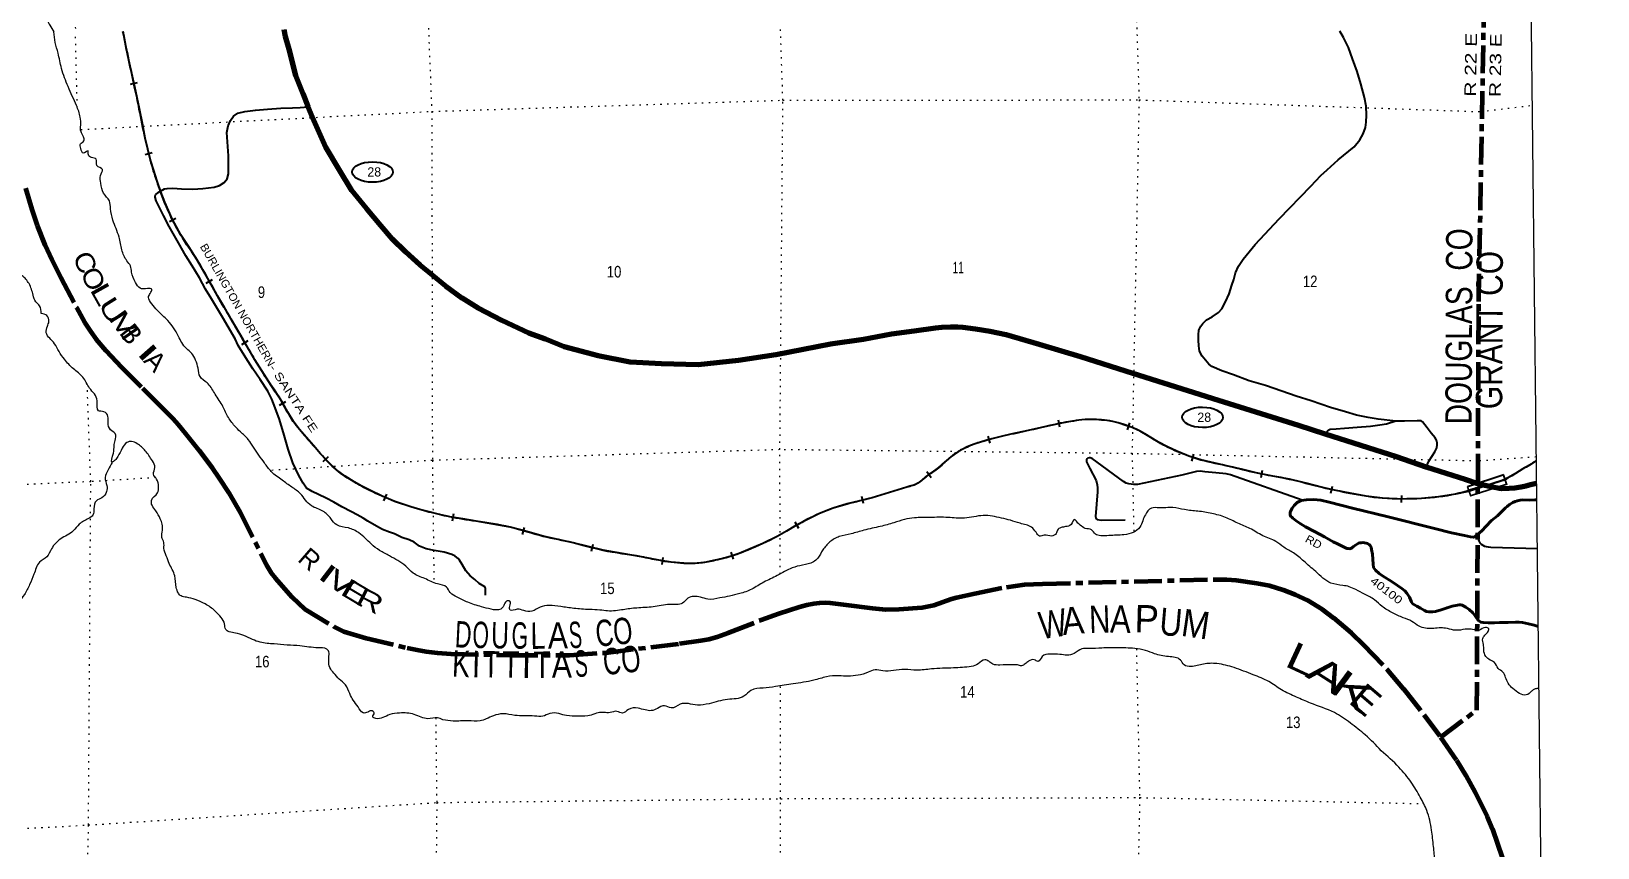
# Model space of a CAD drawing. Header units: feet. Extents: x -8 to 250644, y -192250 to 1368.
# Drawn here: x 226906 to 250644, y -102914 to -90539 of the extents above; entities that cross this region are included whole.
import ezdxf
from ezdxf.enums import TextEntityAlignment as Align

# ---------------------------------------------------------------- set-up
doc = ezdxf.new("R2010")
doc.units = ezdxf.units.FT
doc.header["$LTSCALE"] = 70
doc.linetypes.add('DOTTED', pattern=[1.5, 0.3, -1.2])
doc.linetypes.add('LONG_DASH_SHORT_DASH', pattern=[9.9, 6, -1.2, 1.5, -1.2])
for name, color, linetype, lineweight in [('11', 7, 'LONG_DASH_SHORT_DASH', 60), ('17', 7, 'Continuous', 25), ('23', 7, 'Continuous', 70), ('26', 7, 'Continuous', 40), ('29', 7, 'Continuous', 25), ('34', 7, 'Continuous', 25), ('39', 7, 'Continuous', 13), ('4', 7, 'Continuous', 13), ('6', 7, 'DOTTED', 25), ('7', 7, 'DOTTED', 13)]:
    doc.layers.add(name, color=color, linetype=linetype, lineweight=lineweight)
for name, color, linetype in [('12', 7, 'Continuous'), ('27', 7, 'Continuous'), ('41', 7, 'Continuous')]:
    doc.layers.add(name, color=color, linetype=linetype)

msp = doc.modelspace()

# ---------------------------------------------------------------- linework, layer by layer
at = {"layer": '11'}
for points in [[(248259.31, -101237.69), (248814.6, -100827.51), (248842.29, -94636.12), (248919.73, -90321.14)], [(226818.51, -92918.4), (226912.27, -93240.55), (226993.17, -93480.21), (227110.45, -93774), (227216.13, -94002.2), (227354.33, -94275.95), (227588.69, -94725.04), (227714.59, -94948.24), (227801.9, -95083.13), (227888.2, -95204.42), (228035.6, -95378.88), (228271.49, -95631.04), (228590.49, -95950.29), (228864.2, -96223.49), (229048.26, -96407.68), (229130.9, -96497.15), (229242.05, -96633.01), (229446.07, -96888.63), (229645.82, -97154.41), (229754.65, -97312.48), (229897.99, -97535.13), (230071.77, -97832.84), (230465.79, -98622.29), (230541.65, -98747.92), (230605.48, -98829.69), (230853.86, -99111.86), (231053.31, -99296.58), (231490.82, -99562.86), (231643.45, -99635.82), (231978.62, -99739.01), (232603.35, -99885.86), (232753.26, -99916.75), (232891.61, -99939.29), (233059.65, -99959.17), (233262.17, -99974.79), (234160.72, -99996.06), (235061.43, -99993.62), (235607.98, -99958.46), (236730.59, -99820.67), (237050.99, -99774.8), (237175.87, -99751), (237302.45, -99717.67), (237468.85, -99659.04), (237965.67, -99460.75), (238234.02, -99362.11), (238545.37, -99263.38), (238661.18, -99232.35), (238762.65, -99211.67), (238852.91, -99200.47), (238940.87, -99197.8), (239011.95, -99202.7), (239254.8, -99232.63), (239654.81, -99281.9), (239854.05, -99302.35), (240058.91, -99297.61), (240406.33, -99271.52), (240583.91, -99239.75), (240852.87, -99140.32), (240929.12, -99120.01), (241204.11, -99061.99), (241683.47, -98962.66), (241958.05, -98924.83), (242232.75, -98912.12), (244831.54, -98848.04), (245022.01, -98848.98), (245165.64, -98860.59), (245476.17, -98903.78), (245668.73, -98938.69), (245875.37, -99003.75), (246060.9, -99074.43), (246247.91, -99162), (246467.22, -99299.74), (246639.75, -99430.97), (246906.72, -99656.26), (247096.29, -99837.51), (247459.18, -100219.42), (247702.33, -100503.69), (248041.92, -100942.18), (248251.16, -101224.32)], [(248259.31, -101237.69), (248504.88, -101587.02), (248647.61, -101817.59), (248789.04, -102076.78), (248967.85, -102441.34), (249047.7, -102632.38), (249127.61, -102855.65), (249193.86, -103065.23)]]:
    msp.add_lwpolyline(points, dxfattribs=at)
at = {"layer": '17'}
for centre in [(232076.97, -92671.63), (244655.38, -96390.4)]:
    msp.add_ellipse(centre, major_axis=(309.24, -1), ratio=0.500121, dxfattribs=at)
at = {"layer": '23'}
for points in [[(231103.81, -91683.87), (231025.01, -91485.38), (230916.5, -91208.03), (230811.22, -90809.81), (230759.59, -90614.93), (230737.77, -90513.36)], [(246514.87, -96643.81), (246108.98, -96513.85), (244898.7, -96133.67), (243601.7, -95727.77), (242806.93, -95474.25), (242177.64, -95284.28), (241681.5, -95139.93), (241439.61, -95088.87), (241213.91, -95051.81), (241024.08, -95029.95), (240949.37, -95024.88), (240835.4, -95024.88), (240703.69, -95029.95), (240607.93, -95038.96), (240284.13, -95083), (239942.25, -95131.17), (239518.05, -95212), (239015.28, -95283.18), (238186.99, -95442.73), (237621.92, -95530.36), (237012.42, -95594.06), (236456.76, -95580.94), (235983.53, -95553.28), (235497.79, -95459.22), (234979.56, -95323.04), (234696.99, -95207.75), (234446.76, -95112.42), (234034.87, -94923.3), (233679.35, -94735.89), (233434.79, -94584.14), (233186, -94402.2), (232989.67, -94240.12), (232799.44, -94086.06), (232576.66, -93879.81), (232378.12, -93687.53), (232203.65, -93481.02), (231992.64, -93228.38), (231763.34, -92949.66), (231570.67, -92631.51), (231370.53, -92295.19), (231166.25, -91841.11), (231103.81, -91683.87)], [(248044.8, -97143.4), (247593.64, -96989.23), (246514.87, -96643.81)], [(249714.87, -97391.85), (249627.52, -97415.34), (249555.17, -97433.85), (249481.68, -97449.28), (249390.51, -97462.87), (249301.29, -97471.6), (249191.7, -97473.54), (249156.79, -97471.6), (249048.01, -97448.67), (248844.4, -97403.44), (248634.6, -97334.08), (248249.33, -97213.29), (248044.8, -97143.4)]]:
    msp.add_lwpolyline(points, dxfattribs=at)
at = {"layer": '26'}
for points in [[(248837.26, -98154.06), (248809.23, -98177.03), (248783.23, -98201.34), (248759.66, -98208.98), (248716.8, -98201.7), (248626.09, -98182.04), (248426.53, -98140.82), (248170.45, -98073.72), (247468.77, -97896.24), (246926.44, -97768.24), (246575.58, -97675.47), (246447.6, -97645.13), (246335.78, -97636.48), (246228.55, -97639.48), (246150.1, -97650.78), (246140.06, -97654.55), (246091.1, -97683.44), (246046.49, -97724.64), (246012.65, -97766.97), (245988.72, -97815.59), (245983.15, -97835.42), (245982.52, -97854.26), (245985.03, -97872.48), (245995.07, -97891.94), (246007, -97905.76), (246021.43, -97918.95), (246076.21, -97958.11), (246132.85, -98000.1), (246217.88, -98048.32), (246350.94, -98121.17), (246502.56, -98203.55), (246633.89, -98277.36), (246698.81, -98308.8)], [(249714.06, -97635.69), (249702.33, -97642.05), (249698.15, -97642.47), (249693.07, -97643.08), (249611.02, -97643.92), (249510.82, -97641.54), (249469.95, -97644.99), (249427.31, -97655.86), (249395.43, -97665.6), (249359.54, -97682.63), (249308.16, -97713.67), (249271.88, -97741.15), (249247.34, -97761.79), (249127.37, -97885.29), (249035.24, -97956.28), (248947.27, -98047.39), (248893.3, -98104.07), (248851.28, -98142.56), (248837.26, -98154.06)], [(246699.53, -98309.15), (246762.67, -98339.73), (246819.67, -98366.99), (246842.18, -98377.27), (246851.28, -98379.05), (246860.39, -98381.27), (246880.36, -98381.71), (246894.57, -98379.71), (246906.33, -98377.27), (246912.32, -98374.55), (246942.35, -98350.22), (246972.4, -98327.9), (247018.51, -98299.46), (247038.62, -98293.31), (247057.27, -98290.64), (247083.02, -98288.86), (247135.24, -98296.82), (247153.16, -98303.08), (247180.68, -98317.29), (247197.89, -98334.75), (247209.09, -98358.16), (247218.41, -98393.04), (247232.18, -98463.88), (247237.48, -98537.95), (247240, -98614.47), (247248.4, -98668.81), (247274.81, -98704.92), (247331.52, -98756.98), (247400.27, -98804.95), (247515.47, -98874.82), (247610.51, -98940.77), (247675.2, -98982.72), (247722.46, -99021.13), (247752.18, -99056.83), (247790.47, -99116.25), (247817.39, -99177.32), (247824.11, -99193.82), (247836.54, -99211.38), (247855.98, -99229.48), (247904.46, -99255.4), (247959.01, -99285.32), (248020.83, -99320.41), (248049.35, -99331.39), (248083.72, -99338.71), (248116.63, -99340.9), (248142.22, -99339.44), (248185.37, -99332.85), (248271.66, -99308.7), (248361.55, -99277.11), (248439.89, -99252.52), (248518.29, -99235.98), (248542.62, -99233.71), (248569.67, -99232.98), (248590.76, -99237.6), (248647.32, -99267.51), (248697.65, -99301.76), (248751.41, -99355.18), (248781.01, -99393.68), (248825.72, -99457.89), (248835.51, -99467.87), (248850.86, -99481.04), (248875, -99494.21), (248906.51, -99499.75), (248987.62, -99507.38), (249077.65, -99504.87), (249155.82, -99501.53), (249286.97, -99501.73), (249397.65, -99497.1), (249453.83, -99496.96), (249506.39, -99502.56), (249596.38, -99520.67), (249683.68, -99542.52), (249743.14, -99559.09)]]:
    msp.add_lwpolyline(points, dxfattribs=at)
at = {"layer": '29'}
for points in [[(247587.14, -96449.5), (247318.12, -96416.71), (247167, -96393.35), (246987.61, -96358.07), (246822.23, -96308.6), (246594.31, -96239.34), (246303.79, -96140.2), (246073.86, -96070.95), (245855.95, -95993.57), (245609.81, -95908.29), (245363.74, -95835.1), (245125.63, -95745.75), (244948.08, -95684.27), (244798.7, -95620.62), (244748.75, -95583.42), (244650.72, -95462.3), (244611.97, -95385.98), (244599.36, -95305.48), (244594.76, -95218.9), (244596.25, -95138.33), (244601.82, -95067.81), (244629.6, -95007.24), (244659.55, -94968.81), (244717.56, -94914.12), (244799.77, -94865.34), (244898.41, -94800.07), (244947.94, -94745.71), (245005.85, -94638.79), (245059.17, -94517.52), (245098.58, -94388.41), (245130.21, -94301.64), (245155.7, -94198.78), (245201.56, -94101.19), (245273.12, -93994.73), (245450.8, -93770.21), (245816.61, -93381.54), (246296.47, -92887.52), (246446.38, -92725.59), (246546.46, -92640.46), (246708.51, -92488.53), (246952.78, -92289.84), (247040.65, -92182.62), (247088.37, -92093.75), (247123.97, -91996.88), (247137.54, -91918.26), (247140.87, -91811.49), (247135.94, -91674.56), (247110.92, -91543.79), (247055.21, -91336.64), (246999.62, -91147.61), (246927.89, -90954.65), (246866.38, -90783.79), (246792.92, -90633.13), (246737.92, -90534.73)], [(233788.52, -99087.7), (233789.96, -99001.09), (233789.72, -98986.14), (233788.94, -98979.38), (233785.56, -98970.28), (233782.18, -98963.78), (233777.6, -98958.86), (233694.73, -98906.94), (233629.95, -98850.89), (233555.07, -98790.88), (233490.18, -98718.72), (233435.2, -98622.34), (233393.15, -98554.2), (233372.36, -98530.8), (233355.99, -98516.02), (233323.5, -98490.75), (233300.63, -98477.75), (233277.17, -98468.11), (233160.21, -98436.51), (233013.1, -98411.12), (232892.13, -98381.56), (232789.22, -98343.85), (232710.31, -98281.84), (232631.58, -98248.02), (232520.63, -98212.37), (232409.57, -98158.58), (232334.92, -98132.8), (232229.96, -98089.06), (232137.04, -98041.22), (232007.72, -97965.38), (231936.96, -97919.44), (231841.99, -97866.39), (231755.92, -97821.84), (231611.75, -97747.98), (231490.5, -97676.13), (231373.09, -97616.95), (231258.26, -97562.58), (231161.34, -97516.78), (231074.42, -97462.86), (231023.61, -97388.62), (230962.44, -97270.12), (230870.6, -97079.27), (230798.8, -96874.23), (230737.02, -96663.08), (230667.01, -96423.79), (230603.44, -96246.89), (230549.54, -96115.5), (230490.18, -95993.75), (230375.19, -95817.07), (230262.42, -95656.72), (230158.55, -95490.43), (230042.81, -95303.35), (229995.32, -95202.38), (229802.42, -94869.8), (229639.2, -94593.63), (229547.2, -94448.13), (229455.16, -94275.26), (229345.4, -94093.28), (229249.67, -93944.05), (229137.66, -93742.88), (228995.21, -93499.38), (228909.15, -93330.11), (228840.89, -93190.55), (228799.34, -93110.37), (228781.54, -93053.95), (228781.54, -93036.13), (228790.44, -93015.34), (228826.64, -92979.57), (228923.99, -92926.26), (228965.53, -92920.32), (229048.63, -92917.35), (229180.57, -92927.31), (229351.71, -92932.44), (229504.61, -92919.53), (229675.58, -92900.48), (229755.94, -92875.88), (229830.12, -92831.17), (229874.04, -92774.54), (229893.68, -92699.91), (229894.92, -92583.09), (229891.89, -92428.02), (229867.41, -92073.68), (229888.88, -91970.85), (229922.57, -91890.1), (229968.42, -91823.39), (230036.57, -91778.72), (230143.11, -91755.99), (230306.01, -91732.96), (230483.05, -91717.9), (230687.55, -91706.13), (230863.36, -91697.73), (230982.08, -91691.05), (231103.81, -91683.87)], [(247587.14, -96449.5), (247441.41, -96492.58), (247344.9, -96509.21), (247202.14, -96526.91), (247000.92, -96545.3), (246807.78, -96560.44), (246682.76, -96568.38), (246590.66, -96576.06), (246568.36, -96586.36), (246563.76, -96587.33), (246560.6, -96589.52), (246514.87, -96643.81)], [(248044.8, -97143.4), (248087.26, -97057.07), (248129.06, -96984.34), (248177.75, -96913.27), (248206.68, -96850.99), (248213.76, -96805.15), (248210.23, -96778.47), (248200.49, -96736.86), (248179.54, -96702.1), (248120.67, -96627.89), (248060.21, -96549.07), (248024.19, -96505.44), (247991.28, -96460.86), (247966.49, -96445.44), (247906.09, -96443.75), (247714.89, -96448.81), (247587.14, -96449.5)], [(246165.64, -97648.54), (245076.82, -97261.49), (245011.59, -97246.13), (244855.22, -97231.68), (244692.69, -97216.21), (244618.26, -97207.73), (244564.34, -97212.27), (244342.24, -97268.34), (243670.45, -97406.45), (243611.54, -97409.39), (243539.98, -97400.69), (243495.85, -97387.25), (243458.82, -97365.53), (242982.83, -97012.48), (242954.79, -97002.31), (242935.61, -97002.31), (242916.65, -97009.53), (242906.83, -97021.51), (242897.23, -97036.87), (242899.04, -97064.26), (242949.96, -97164.23), (243041.66, -97350.22), (243056.48, -97411.26), (243064.16, -97461.18), (243065.06, -97519.18), (243035.95, -97892.64), (243037.3, -97914.3), (243044.27, -97930.81), (243060.32, -97941.18), (243122.6, -97947.67), (243481.46, -97943.78)], [(249731.73, -98385.23), (249024.71, -98363.33), (248986.83, -98359.34), (248957.73, -98354), (248934.53, -98346.62), (248907.08, -98335.41), (248882.15, -98319.53), (248866.68, -98304.05), (248862.11, -98297.72), (248854.38, -98283.65), (248847.27, -98261.6), (248843.13, -98246.01), (248839.61, -98231.24), (248837.3, -98201.75), (248837.5, -98179.18), (248837.26, -98154.06)]]:
    msp.add_lwpolyline(points, dxfattribs=at)
at = {"layer": '34'}
for p, q in [((228407.77, -91338.89), (228515.87, -91315.48)), ((228631.93, -92403.61), (228738.95, -92375.64)), ((229000.29, -93422.53), (229097.59, -93369.94)), ((229554.17, -94357.05), (229650.24, -94302.23)), ((230094.83, -95283.86), (230190.11, -95227.68)), ((230667.36, -96205.04), (230763.57, -96150.46)), ((242491.66, -96541.25), (242470.84, -96432.62)), ((243516.84, -96578.42), (243554.11, -96474.28)), ((241437.25, -96779.89), (241407.35, -96673.4)), ((231326.54, -97061.82), (231407.61, -96986.57)), ((244492.95, -97053.36), (244525.73, -96947.72)), ((240541.11, -97305.95), (240476.34, -97216.29)), ((245541.81, -97301.03), (245563.17, -97192.51)), ((232250.73, -97658.05), (232293.58, -97556.08)), ((246599.57, -97539.62), (246623.3, -97431.58)), ((239519.58, -97698.32), (239492.13, -97591.17)), ((247669.44, -97683.44), (247674.49, -97572.94)), ((233290.45, -97959.78), (233308.74, -97850.7)), ((238535.11, -98074.68), (238482.47, -97977.4)), ((234350.68, -98164.78), (234379.16, -98057.9)), ((235393.16, -98418.69), (235419.54, -98311.28)), ((237547.02, -98541.02), (237511.09, -98436.4)), ((236464.37, -98622.24), (236480.74, -98512.85))]:
    msp.add_line(p, q, dxfattribs=at)
at = {"layer": '34', "lineweight": 13}
for p, q in [((249217.5, -97258.31), (248666.68, -97437.75)), ((249217.5, -97258.31), (249265.82, -97406.63)), ((248666.68, -97437.75), (248715.01, -97586.08)), ((249265.82, -97406.63), (248715.01, -97586.08))]:
    msp.add_line(p, q, dxfattribs=at)
at = {"layer": '34'}
for points in [[(233247.49, -97897.21), (233089.65, -97863.68), (232933.03, -97824.4), (232794.53, -97787.25), (232656.79, -97747.35), (232534, -97708.1), (232412.76, -97664.1), (232223.34, -97584.48), (232037.34, -97496.97), (231917.11, -97435.3), (231799.04, -97369.4), (231660.03, -97284.27), (231530.26, -97185.66), (231405.85, -97067.01), (231289.21, -96941.34), (231180.06, -96817.63), (231072.21, -96692.79), (230972.02, -96574.75), (230877.45, -96452.25), (230792.49, -96309.65), (230710.53, -96165.19), (230608.68, -96008.72), (230507.16, -95852.06), (230400.09, -95685.28), (230295.62, -95516.88), (230114.74, -95210.12), (229935.3, -94902.53), (229832.42, -94725.88), (229729.66, -94549.16), (229579.67, -94286.31), (229430.28, -94023.07), (229300.82, -93822.11), (229169.99, -93621.67), (229039.03, -93379.38), (228927.27, -93127.66), (228867.37, -92969.74), (228812.47, -92810.12), (228761.17, -92650.89), (228713.77, -92490.47), (228670.82, -92326.17), (228633.11, -92160.67), (228588.55, -91938.32), (228543.63, -91716.05), (228508.4, -91549.04), (228472.99, -91382.08), (228429.01, -91178.97), (228385.77, -90975.71), (228340.96, -90757.7), (228298.26, -90539.23)], [(249710.79, -97045.74), (249708.7, -97049.44), (249608.13, -97113.91), (249508.14, -97171.46), (249396.21, -97240.54), (249283.18, -97308.12), (249242.13, -97335.37), (249047.53, -97398.89), (248919.53, -97440.54), (248685.39, -97516.55), (248488.86, -97553.31), (248233.64, -97597.43), (247976.17, -97618.49), (247679.12, -97629.22), (247382.48, -97615.65), (247135.94, -97584.44), (246890.94, -97541.78), (246681.91, -97499.13), (246473.73, -97453.4), (246222.79, -97390.88), (245971.67, -97329.22), (245720.63, -97280.58), (245469.79, -97231.21), (245268.14, -97183.23), (245066.59, -97134.7), (244848.87, -97085.7), (244631.18, -97036.35), (244447.06, -96979.22), (244268.14, -96905.43), (244126.32, -96838.4), (243987.52, -96766.01), (243848.83, -96681.13), (243708.59, -96598.31), (243587.08, -96545.57), (243462.22, -96500.88), (243379.27, -96473.23), (243294.68, -96451.39), (243210.23, -96438.5), (243125.33, -96430.13), (243046.75, -96423.93), (242968.16, -96420.9), (242874.49, -96423.97), (242780.9, -96434.01), (242622.2, -96457.99), (242465.15, -96488.08), (242216.88, -96543.82), (241968.66, -96599.52), (241795.8, -96637.71), (241622.92, -96675.91), (241463.63, -96715.77), (241305.36, -96760.21), (241194.69, -96796.24), (241086.34, -96839.99), (240958.28, -96906.56), (240839.5, -96988.47), (240747.48, -97071.1), (240655.38, -97152.61), (240557.31, -97223.68), (240459.06, -97294.64), (240400.49, -97341.48), (240341.59, -97388.09), (240304.13, -97408.67), (240264.98, -97422.4), (240218.62, -97435.82), (240172.26, -97449.33), (239910.26, -97529.19), (239648.27, -97608.99), (239459.73, -97657.29), (239270.47, -97703.67), (239056.74, -97767.97), (238848.55, -97848.99), (238668.97, -97937.18), (238493.36, -98032.22), (238352.31, -98114.11), (238210.64, -98194.86), (237990.36, -98302.65), (237765.21, -98400.63), (237631.99, -98454.11), (237496.23, -98500.73), (237371.4, -98534.37), (237245.12, -98562.48), (237134.95, -98583.86), (237024.05, -98599.9), (236908.43, -98607.03), (236792.76, -98603.16), (236602.96, -98585.14), (236414.14, -98556.88), (236283.05, -98530.35), (236152.12, -98503.91), (235861.62, -98456.86), (235571.77, -98406.34), (235343.68, -98350.31), (235116.11, -98291.98), (234890.3, -98242.91), (234664.58, -98193.71), (234414.04, -98122.45), (234162.42, -98055.43), (233905.7, -98007.84), (233648.45, -97963.53), (233447.88, -97930.82), (233247.44, -97897.21)]]:
    msp.add_lwpolyline(points, dxfattribs=at)
at = {"layer": '34', "lineweight": 13}
msp.add_lwpolyline([(248720.13, -97576), (248676.76, -97442.88), (249212.37, -97268.38), (249255.74, -97401.5)], close=True, dxfattribs=at)
at = {"layer": '34'}
msp.add_spline([(249711.47, -97046.6), (249704.87, -97051.79), (249508.7, -97172.4), (249283.7, -97309.09), (248913.04, -97433.28), (248489.1, -97554.39), (247976.23, -97619.59), (247382.39, -97616.75), (246890.74, -97542.86), (246473.48, -97454.47), (245971.43, -97330.29), (245469.56, -97232.29), (245066.34, -97135.77), (244630.89, -97037.41), (244267.7, -96906.44), (243986.98, -96766.97), (243708.09, -96599.29), (243461.86, -96501.92), (243294.46, -96452.47), (243125.23, -96431.23), (242968.16, -96422), (242781.04, -96435.1), (242465.37, -96489.16), (241968.9, -96600.59), (241623.17, -96676.98), (241305.68, -96761.26), (241086.8, -96840.99), (240840.18, -96989.34), (240656.07, -97153.47), (240459.73, -97295.52), (240342.2, -97389.01), (240304.58, -97409.68), (240265.32, -97423.45), (240172.57, -97450.38), (239648.57, -97610.05), (239270.76, -97704.73), (238848.99, -97850), (238493.9, -98033.18), (238211.15, -98195.83), (237765.63, -98401.64), (237496.55, -98501.78), (237245.34, -98563.56), (237024.16, -98601), (236792.69, -98604.26), (236413.95, -98557.96), (236151.92, -98504.99), (235571.54, -98407.42), (235115.86, -98293.05), (234664.31, -98194.78), (234162.18, -98056.5), (233648.27, -97964.61), (233247.26, -97898.29), (232932.75, -97825.46), (232656.47, -97748.4), (232412.36, -97665.12), (232036.85, -97497.96), (231798.48, -97370.35), (231529.55, -97186.5), (231288.39, -96942.08), (231071.37, -96693.51), (230876.54, -96452.87), (230709.59, -96165.76), (230506.24, -95852.66), (230294.68, -95517.45), (229934.35, -94903.08), (229728.71, -94549.71), (229429.34, -94023.64), (229169.04, -93622.23), (228926.25, -93128.08), (228811.43, -92810.47), (228712.71, -92490.77), (228632.03, -92160.9), (228542.55, -91716.27), (228471.91, -91382.31), (228384.69, -90975.94), (228295.07, -90539.89)], degree=3, dxfattribs=at)
at = {"layer": '39'}
for points in [[(227361.02, -86899.68), (227294.11, -87168.68), (227302.2, -87315.71), (227299.08, -87527.39), (227316.53, -87767), (227334.47, -88333.13), (227295.67, -88591.66), (227291.46, -88724.75), (227264.72, -88833.96), (227309.72, -89022.8), (227308.92, -89256.61), (227296.94, -89702.22), (227222.18, -89842.34), (227206.45, -90017.91), (227146.91, -90236.42), (227150.74, -90367.38), (227186.17, -90447.51), (227245.61, -90547.73)], [(227055.26, -94817.88), (227032.35, -94701.19), (226973.56, -94639.07), (226934.66, -94538.58), (226871.1, -94363.69), (226765.64, -94243.42), (226622.31, -94181.75), (226555.67, -94149.89), (226525.08, -94089.63), (226578.86, -94002.74), (226584.44, -93932.21), (226539.95, -93902.24), (226531.58, -93853.95), (226526.74, -93729.1), (226473.45, -93584.38), (226394, -93441.81), (226351.15, -93353.42), (226310.36, -93273.08), (226302.05, -93232.84), (226366.21, -93194.23), (226408.05, -93129.55), (226437.68, -93042.79), (226414.92, -92950.26), (226317.47, -92823.9), (226253.89, -92644.99), (226190.85, -92548.66), (226121.57, -92420.13), (226114.79, -92307.38), (226136.16, -92190.45), (226127.37, -92077.71), (226058.35, -91989.46), (226035.37, -91862.7), (225994.26, -91734.02), (225940.93, -91583.25), (225948.02, -91436.18), (225969.44, -91327.31), (225918.25, -91194.66), (225868.73, -91011.64), (225807.26, -90846.82), (225768, -90693.96), (225745.27, -90603.45), (225752.7, -90563.57)], [(228105.63, -93229.17), (228088.73, -93108.42), (228001.42, -92994.09), (227958.14, -92841.25), (227955.35, -92722.44), (227982.94, -92633.67), (227900.01, -92571.68), (227889.3, -92475.06), (227818.69, -92451.27), (227772.15, -92413.26), (227765.71, -92352.87), (227695.47, -92385.47), (227656.75, -92313.17), (227652.26, -92242.71), (227700.29, -92200.15), (227697.85, -92135.71), (227659.12, -92061.4), (227654.43, -91960.72), (227647.61, -91841.93), (227590.07, -91662.99), (227463.39, -91377.67), (227364.95, -91102.28), (227311.08, -90868.94), (227269.75, -90706.02), (227245.61, -90547.73)], [(238898.89, -98397.56), (238823.24, -98524.85), (238759.2, -98581.59), (238594.46, -98630.81), (238437.73, -98673.95), (238209.02, -98789.99), (238006.37, -98889.77), (237823.89, -98995.48), (237641.15, -99062.93), (237486.4, -99100.01), (237341.66, -99128.99), (237158.6, -99148.1), (237047.68, -99116.48), (236856.56, -99133.62), (236776.53, -99206.55), (236581.41, -99227.75), (236330.02, -99263.34), (236080.53, -99280.79), (235877.39, -99306.06), (235639.99, -99325.46), (235521.14, -99312), (235366.09, -99304.78), (235126.42, -99285.93), (234928.98, -99258.8), (234753.74, -99241.61), (234617.03, -99268.53), (234492.62, -99327.61), (234367.77, -99320.23), (234271.02, -99300.61), (234164.41, -99313.27), (234155.98, -99254.9), (234159.5, -99178.35), (234105.15, -99178.64), (234065.33, -99245.32), (234019.36, -99295.92), (233874.45, -99298.71), (233729.27, -99261.23), (233519.48, -99193.88), (233357.95, -99118.22), (233254.81, -99046.26), (233199.92, -98963.98), (233062.73, -98916.38), (232868.95, -98834.85), (232691.25, -98751.22), (232581.87, -98647.07), (232460.54, -98563.14), (232335.26, -98491.31), (232183.74, -98407.53), (232058.29, -98309.52), (231872.01, -98143.35), (231710.47, -98067.69), (231535.05, -98022.31), (231445.84, -97926.11), (231326.34, -97813.97), (231152.69, -97732.33), (231061.54, -97646.21), (230984.4, -97547.94), (230852.9, -97447.94), (230709.3, -97343.99), (230543.38, -97213.97), (230439.85, -97081.59), (230273.21, -96842.82), (230193.94, -96726.43), (230076.42, -96610.25), (229987.26, -96520.09), (229881.62, -96373.63), (229795.96, -96202.9), (229680, -96018.23), (229570.31, -95867.77), (229465.02, -95773.67), (229433.99, -95646.95), (229394.92, -95522.29), (229337.9, -95421.9), (229256.89, -95347.81), (229132.85, -95157.14), (228976.32, -94924.35), (228812.24, -94768.14), (228733.08, -94667.86), (228682.12, -94571.46), (228707.89, -94510.9), (228731.63, -94448.34), (228669.17, -94438.6), (228554.39, -94433.18), (228487.4, -94346.94), (228425.96, -94188.15), (228407.24, -94095.61), (228354.4, -94019.36), (228278.81, -93850.58), (228235.26, -93657.47), (228142.99, -93400.16), (228105.63, -93229.17)], [(233140.69, -100974.34), (233059.99, -100946.58), (232917.15, -100959.43), (232709.39, -100894.08), (232485.81, -100873.13), (232341.03, -100896.07), (232234.65, -100942.96), (232128.05, -100955.62), (232081.58, -100929.69), (232103.34, -100871.17), (232054.81, -100839.2), (232004.62, -100859.61), (231936.25, -100870.05), (231859.17, -100779.83), (231784.01, -100677.52), (231733.04, -100579.11), (231667.75, -100446.53), (231572.58, -100360.44), (231491.44, -100266.21), (231430.51, -100183.96), (231413.73, -100081.34), (231417.28, -100008.81), (231408.7, -99928.29), (231382.37, -99904.27), (231253.41, -99884.82), (230977.44, -99854.08), (230784.12, -99843.04), (230584.73, -99825.99), (230373.19, -99798.93), (230260.2, -99759.25), (230128.97, -99699.54), (229999.89, -99661.97), (229905.15, -99642.34), (229852.58, -99606.37), (229835.92, -99521.87), (229782.93, -99423.46), (229689.69, -99325.27), (229542.05, -99219.32), (229388.63, -99153.69), (229257.56, -99118.14), (229174.89, -99098.44), (229134.35, -99054.35), (229101.57, -98967.92), (229080.29, -98792.81), (228996.54, -98607.97), (228951.47, -98489.38), (228916.5, -98374.77), (228913.9, -98286.17), (228885.22, -98209.79), (228892.57, -98103), (228887.93, -98010.38), (228861.23, -97929.96), (228791.99, -97807.47), (228735.07, -97723.19), (228728.54, -97648.7), (228818.38, -97535.43), (228835.87, -97440.68), (228804.94, -97328.06), (228758.14, -97251.77), (228779.6, -97148.94), (228740.71, -97050.46), (228633, -96895.96), (228511.53, -96789.87), (228424.75, -96756.1), (228352.39, -96772.6), (228284.52, -96859.57), (228216.91, -96984.8), (228175.01, -97041.42), (228130.9, -97067.84), (228150.15, -96934.81), (228161.48, -96821.96), (228175.06, -96743.34), (228176.37, -96636.59), (228107.56, -96580.57), (228068.57, -96467.99), (228067.96, -96375.34), (228007.12, -96307.19), (227922.46, -96289.52), (227905.39, -96142.59), (227789.37, -95947.85), (227687.64, -95783.24), (227545.9, -95657.12), (227408.05, -95508.82), (227326.78, -95394.46), (227257.54, -95273.99), (227184.54, -95191.8), (227133.67, -95109.5), (227149.11, -95008.71), (227172.81, -94940.11), (227142.01, -94847.63), (227055.26, -94817.88)], [(228131.48, -97072.87), (228071.29, -97186.99), (228023.75, -97304.07), (228050.71, -97424.76), (228047.28, -97515.42), (227975.44, -97610.46), (227893.21, -97655.22), (227853.75, -97776.27), (227840.28, -97871.01), (227774.2, -97923.73), (227631.85, -98011.1), (227541.92, -98110.27), (227351.51, -98234.16), (227211.59, -98383.95), (227139.92, -98505.18), (227029.75, -98588.35), (226946.4, -98770.06), (226881, -98925.5), (226801.48, -99076.98), (226717.75, -99200.29), (226674.62, -99375.75), (226595.39, -99571.54), (226550.27, -99751.03), (226489.22, -99956.8), (226415.7, -100102.2), (226354.55, -100291.86), (226385.76, -100446.77), (226397.23, -100660.2), (226404.77, -100887.75), (226266.74, -101019.41), (226078.43, -101157.38), (226011.37, -101367.2), (225913.54, -101488.57), (225827.86, -101621.96), (225675.87, -101773.83), (225527.52, -101865.27), (225451.48, -101934.15), (225369.57, -102029.26), (225357.81, -102077.66), (225243.98, -102215.23), (225079.86, -102359.11), (224881.4, -102483.04), (224714.47, -102506.09), (224582.07, -102575.28), (224423.6, -102658.71), (224140.17, -102718.64), (223874.56, -102734.17), (223576.79, -102755.92), (223453.6, -102696.16), (223269.89, -102614.57), (223160.81, -102556.75), (222983.78, -102573.82), (222833.1, -102618.94), (222448.68, -102627.05), (222186.98, -102624.43), (221861.16, -102666.46), (221493.29, -102742.97), (221139.22, -102775.08), (220949.79, -102741.86), (220760.1, -102670.38), (220508.45, -102665.69), (220200.56, -102679.43), (219991.23, -102682.57), (219729.91, -102738.36), (219516.45, -102725.41), (219291.09, -102738.71), (219102.26, -102798.13), (218947.5, -102833.21), (218748.95, -102945.05), (218630.31, -102963.82), (218552.02, -102967.63)], [(249748.47, -100502.3), (249721.46, -100502.27), (249675.39, -100516.83), (249641.44, -100543.52), (249561.42, -100599.34), (249461.12, -100576.3), (249357.97, -100502.33), (249289, -100422.14), (249248.16, -100333.74), (249205.36, -100253.41), (249136.54, -100195.38), (249079.61, -100109.08), (249012.92, -100069.15), (248948.15, -100015.12), (248917.31, -99916.6), (248912.72, -99832.03), (248902.08, -99743.47), (248933.96, -99694.96), (248973.94, -99652.45), (248993.7, -99595.95), (248941.23, -99576.09), (248854.93, -99614.83), (248748.2, -99607.34), (248667.63, -99599.72), (248528.86, -99618.6), (248456.37, -99614.96), (248339.43, -99587.39), (248136.15, -99590.5), (247936.64, -99557.33), (247827.46, -99483.4), (247698.26, -99427.7), (247532.72, -99354.07), (247377.07, -99256.22), (247263.7, -99158.14), (247110.14, -99070.35), (246978.85, -99002.58), (246879.93, -98958.8), (246783.18, -98939.18), (246599.75, -98901.91), (246371.16, -98729.93), (246190.96, -98571.79), (246033.12, -98445.75), (245889.64, -98359.92), (245766.27, -98271.96), (245568.42, -98184.41), (245372.45, -98074.69), (245190.76, -97995.11), (245002.97, -97907.5), (244795.25, -97848.19), (244585.67, -97813.07), (244384.22, -97789.99), (244204.86, -97758.73), (243995.54, -97761.87), (243880.83, -97766.51), (243788.9, -97867.71), (243749.24, -97958.56), (243705.58, -98053.45), (243605.47, -98134.56), (243464.79, -98169.55), (243237.41, -98182.86), (243112.63, -98185.55), (243031.94, -98159.8), (242971.13, -98095.68), (242878.39, -98074.02), (242801.57, -98024.08), (242756.99, -97980.01), (242716.46, -97937.94), (242664.61, -98012.74), (242580.3, -98047.43), (242511.95, -98061.89), (242455.84, -98100.46), (242438.07, -98152.93), (242367.86, -98189.56), (242257.07, -98178.07), (242182.67, -98190.55), (242131.97, -98132.42), (242063.03, -98056.26), (241889.52, -97996.77), (241744.29, -97951.23), (241609.2, -97917.71), (241331.16, -97878.93), (241047.59, -97918.72), (240797.91, -97907.98), (240526.16, -97907.43), (240288.68, -97914.75), (240139.89, -97939.72), (239979.17, -97988.93), (239772.2, -98044.42), (239522.98, -98102.16), (239330.09, -98155.56), (239151.22, -98198.82), (239006.82, -98280.16), (238898.89, -98397.56)], [(247363.29, -101443.57), (247122.18, -101205.2), (246895.54, -101025.15), (246654.96, -100867.34), (246291.68, -100722.27), (246077.7, -100630.77), (245851.52, -100519.2), (245659.48, -100397.38), (245423.27, -100291.9), (245132.7, -100184.71), (244874.64, -100123.66), (244669.37, -100130.81), (244478.38, -100168.09), (244377.58, -100144.46), (244320.73, -100070.25), (244137.2, -100016.86), (243929.58, -99973.67), (243790.36, -99924.06), (243629.13, -99894.72), (243361.34, -99884.08), (243129.87, -99887.34), (242936.68, -99896.44), (242828.01, -99901.05), (242711.72, -99970.15), (242599.16, -99994.93), (242494.41, -99983.41), (242343.41, -99980.19), (242226.9, -100017.07), (242162.97, -100089.92), (242106.44, -100064.05), (242020.04, -100088.68), (241967.97, -100129.24), (241911.78, -100155.73), (241853.33, -100143.96), (241784.87, -100140.3), (241583.6, -100145.41), (241478.84, -100131.87), (241416.15, -100087.9), (241357.63, -100066.06), (241253.37, -100129.06), (241150.95, -100165.87), (240881.37, -100189.47), (240547.33, -100205.37), (240326.01, -100222.67), (240144.79, -100213.58), (239969.76, -100228.62), (239812.78, -100233.49), (239691.89, -100216.02), (239589.48, -100254.84), (239434.78, -100299.98), (239283.91, -100314.89), (239142.96, -100307.59), (238957.88, -100324.7), (238762.96, -100376.1), (238451.31, -100430.14), (238183.86, -100471.87), (237994.79, -100495.04), (237811.85, -100530.26), (237705.75, -100619.45), (237458.47, -100667.11), (237179.09, -100731.05), (237000.07, -100752.15), (236863.05, -100730.74), (236738.3, -100739.46), (236601.8, -100796.59), (236500.93, -100762.9), (236396.51, -100801.73), (236300.12, -100836.48), (236209.47, -100826.9), (236100.59, -100799.29), (235955.8, -100820.21), (235867.57, -100873.05), (235780.85, -100847.34), (235676.3, -100866.03), (235581.68, -100864.52), (235497.16, -100869), (235390.71, -100903.82), (235191.54, -100921), (235018.36, -100911.86), (234899.4, -100882.29), (234764.51, -100878.99), (234656.1, -100921.87), (234533.28, -100918.5), (234231.27, -100908.05), (234055.99, -100884.82), (233909.24, -100913.81), (233800.85, -100960.71), (233706.44, -100991.43), (233525.27, -100990.4), (233299.85, -100995.64), (233140.69, -100974.34)], [(246149.66, -119208.12), (246229.38, -119086.85), (246300.78, -118925.34), (246425.82, -118654.78), (246510.59, -118384.44), (246594.51, -117983.19), (246671.3, -117722.96), (246748.33, -117498.99), (246784.88, -117240.99), (246831.78, -117027.25), (246978.84, -116738.44), (247157.43, -116346.75), (247270.41, -116080.29), (247361.3, -115819.98), (247417.74, -115525.63), (247504.37, -115231.11), (247593.12, -114952.69), (247665.51, -114636.09), (247760.43, -114377.78), (247859.32, -114109.37), (247904.46, -113933.91), (248021.72, -113705.69), (248162.04, -113310.17), (248238.33, -112973.42), (248278.87, -112711.37), (248299.25, -112443.39), (248296.31, -111996.28), (248286.24, -111690.2), (248255.48, -111297.62), (248222.94, -110941.31), (248215.96, -110492.21), (248201.62, -110149.89), (248159.97, -109938.64), (248169.39, -109839.9), (248132.31, -109711.2), (248141.62, -109596.35), (248120.14, -109391.03), (248093.01, -109246.16), (248107.94, -109066.83), (248071.7, -108760.89), (248072.52, -108579.62), (248046.21, -108251.47), (248046.39, -107973.52), (248034.82, -107743.98), (248011.19, -107518.53), (247973.61, -107313.3), (247878.49, -106931.14), (247776.37, -106706.12), (247751.07, -106533.04), (247695.34, -106323.88), (247621.25, -106076.55), (247537.24, -105851.43), (247517.91, -105668.25), (247429.86, -105441.13), (247302.93, -105117.55), (247158.52, -104890.74), (247030.38, -104690.03), (246944.75, -104525.33), (246938.28, -104458.9), (246935.61, -104360.23), (246888.64, -104257.76), (246857.89, -104173.34), (246863.53, -104112.89), (246933.64, -104060.14), (247013.77, -104001.3), (247083.85, -103944.53), (247163.62, -103831.32), (247261.46, -103709.95), (247383.69, -103624.7), (247504.05, -103561.61), (247630.81, -103552.87), (247749.45, -103534.11), (247815.99, -103551.88), (247858.85, -103640.26), (247875.96, -103793.24), (247878.75, -103912.06), (247907.41, -103984.41), (247947.96, -104028.5), (248008.16, -103999.98), (248081.75, -103864.64), (248143.1, -103705.2), (248190.19, -103519.65), (248187, -103340.42), (248175.49, -103120.94), (248155.89, -102895.47), (248126.08, -102647.91), (248053.66, -102350.21), (247955.72, -102149.33), (247817.34, -101922.49), (247632.67, -101695.89), (247363.29, -101443.57)]]:
    msp.add_spline(points, degree=3, dxfattribs=at)
at = {"layer": '4'}
msp.add_lwpolyline([(0, -0.01), (31078.95, 21.37), (62157.81, 85.49), (93236.57, 192.37), (124315.15, 341.99), (155393.5, 534.37), (186473.05, 772.71), (217549.25, 1047.36), (248626.55, 1367.98), (250643.68, -181929.51), (219314.24, -182252.73), (187984.4, -182532.85), (156654.22, -182769.89), (125323.73, -182963.82), (93993, -183114.66), (62662.1, -183222.4), (31331.08, -183287.03), (0, -183308.59)], close=True, dxfattribs=at)
msp.add_lwpolyline([(0, -0.01), (31078.95, 21.37), (62157.81, 85.49), (93236.57, 192.37), (124315.15, 341.99), (155393.5, 534.37), (186473.05, 772.71), (217549.25, 1047.36), (248626.55, 1367.98), (250643.68, -181929.51), (219314.24, -182252.73), (187984.4, -182532.85), (156654.22, -182769.89), (125323.73, -182963.82), (93993, -183114.66), (62662.1, -183222.4), (31331.08, -183287.03), (0, -183308.59)], close=True, dxfattribs=at)
at = {"layer": '7'}
for p in [(227429.82, -86486.7), (227602.67, -91692.87)]:
    msp.add_line(p, (227575.6, -90545.31), dxfattribs=at)
for points in [[(238254.6, -98766.48), (238250.8, -96880.43), (238295.9, -91582.58), (238256.96, -90435.64)], [(243655.72, -90378.29), (243693.15, -91578.3), (243587.54, -96940.31), (243613.76, -98130.92)], [(232923.63, -90491.03), (232975.31, -91752.82), (232983.97, -97043.73), (233007.63, -98893.39)], [(227657.49, -92027.02), (232975.31, -91752.82), (238296.45, -91583.19), (243693.15, -91578.3), (248866.53, -91756.77), (249653.06, -91660.79)], [(228013.12, -136362.11), (227992.32, -134119.34), (227805.72, -128706.54), (227691.07, -123827.07), (227773.82, -118356.42), (227675.51, -112900.85), (227679.77, -107736.76), (227772.57, -102570.19), (227806.76, -97365.66), (227752.38, -95886.28)], [(249712.07, -96990.93), (248828, -97053.08), (243587.54, -96940.31), (238250.8, -96880.43), (232983.97, -97043.73), (230526.43, -97196.55)], [(228791.67, -97304.41), (227806.76, -97365.66), (222413.57, -97598.12), (218497.51, -97431.33)], [(243652.66, -99896.96), (243702.38, -102154.11), (243593.43, -107620.87), (243656.56, -112931.62), (243713.9, -118278.66), (243546.06, -123361.05), (244030.61, -128778.29), (244319.38, -133811.9), (244171.82, -136194.27)], [(238661.79, -134664.87), (238668.8, -134084.01), (238686.41, -128809.08), (238262.96, -123498.25), (238334.47, -118154.55), (238287.45, -112845.73), (238266.38, -107504.54), (238261.47, -102171.32), (238258.03, -100460.62)], [(233033.87, -100945.15), (233050.31, -102229.59), (233002.9, -107565.1), (232998.05, -112944.7), (232950.93, -118324.52), (233019.7, -123572.81), (233253.1, -128755.75), (233312.35, -134088.68), (233347.13, -136307.98)], [(218548.43, -102720.7), (222444.18, -102860.7), (227772.57, -102570.19), (233050.31, -102229.59), (238261.47, -102171.32), (243702.38, -102154.11), (248008.16, -102247.24)]]:
    msp.add_lwpolyline(points, dxfattribs=at)

# ---------------------------------------------------------------- texts
at = {"layer": '12'}
for s, rotation, width, p in [('DOUGLAS  CO', 89.744, 0.8, (248740.6, -95011.9)), ('GRANT CO', 89.744, 0.85, (249202.3, -95068.37)), ('C', 5.958, 0.7, (235612.56, -99856.69)), ('O', 5.958, 0.7, (235889.78, -99827.76)), ('D', 357.304, 0.65, (233444.5, -99881.69)), ('O', 358.703, 0.6, (233712.65, -99888.78)), ('U', 359.243, 0.7, (234007.42, -99893.88)), ('G', 359.519, 0.6, (234308.3, -99897.65)), ('L', 0.727, 0.75, (234585.79, -99899.71)), ('A', 0.727, 0.85, (234888.12, -99895.87)), ('S', 3.455, 0.55, (235163.56, -99887.2)), ('K', 357.304, 0.75, (233410.5, -100324.31)), ('I', 358.703, 0.85, (233642.94, -100329.94)), ('T', 358.962, 0.8, (233869.46, -100334.15)), ('S', 3.455, 0.55, (235250.52, -100322.35)), ('C', 5.958, 0.7, (235725.31, -100285.74)), ('O', 7.008, 0.7, (236015.18, -100253.97)), ('T', 359.243, 0.8, (234171.36, -100338.25)), ('T', 0.727, 0.8, (234652.15, -100340.38)), ('A', 0.727, 0.85, (234946.7, -100336.37))]:
    msp.add_text(s, height=400, rotation=rotation, dxfattribs=dict(at, width=width)).set_placement(p, align=Align.CENTER)
msp.add_text('I', height=400, rotation=359.519, dxfattribs=at).set_placement((234408.87, -100340.53), align=Align.CENTER)
at = {"layer": '17'}
for p in [(232103.02, -92739.94), (244681.43, -96458.71)]:
    msp.add_text('28', height=140, dxfattribs=at).set_placement(p, align=Align.CENTER)
at = {"layer": '27'}
for s, rotation, width, p in [('RD', 331.299, 1.1, (246199.55, -98271.48)), ('40100', 322.448, 1.25, (247186.26, -98892.18))]:
    msp.add_text(s, height=120, rotation=rotation, dxfattribs=dict(at, width=width)).set_placement(p)
at = {"layer": '34'}
for s, rotation, width, p in [('BURLINGTON NORTHERN ', 299.71, 1.05, (229457.73, -93800.86)), (' - SANTA FE', 303.21, 1.35, (230471.28, -95587.3))]:
    msp.add_text(s, height=120, rotation=rotation, dxfattribs=dict(at, width=width)).set_placement(p)
at = {"layer": '41'}
for s, height, rotation, width, p in [('C', 288, 293, 1.15, (227590.37, -94096.57)), ('O', 288, 296.057, 1.15, (227716.41, -94353.12)), ('L', 288, 299.115, 1.5, (227863.46, -94592.62)), ('U', 288, 302.172, 1.4, (228012.74, -94846.06)), ('M', 288, 305.23, 1.4, (228196.07, -95074.1)), ('I', 288, 311.345, 2.15, (228563.31, -95503.08)), ('I', 288, 322.497, 2, (231308.86, -98873.02)), ('V', 288, 325.878, 1.55, (231519.87, -99018.18)), ('E', 288, 329.26, 1.65, (231749.52, -99170.38)), ('R', 288, 332.641, 1.4, (231974.89, -99298.58)), ('W', 414.7, 8.689, 0.8, (242417.17, -99724.61)), ('A', 414.7, 5.299, 0.9, (242707.58, -99677.79)), ('N', 414.7, 1.909, 0.8, (243103.69, -99657.93)), ('A', 414.7, 358.52, 0.85, (243407.82, -99655.7)), ('U', 414.7, 355.13, 0.85, (244159.49, -99701.24)), ('M', 414.7, 351.74, 0.9, (244522.73, -99730.15)), ('L', 414.7, 335.181, 1.4, (246075.7, -100242)), ('A', 414.7, 327.348, 1.5, (246434.16, -100463.4)), ('K', 414.7, 323.432, 1.7, (246802.34, -100697.95))]:
    msp.add_text(s, height=height, rotation=rotation, dxfattribs=dict(at, width=width)).set_placement(p, align=Align.CENTER)
for s, height, rotation, p in [('B', 288, 308.287, (228308.26, -95216.28)), ('A', 288, 314.403, (228683.03, -95634.95)), ('R', 288, 319.115, (231032.06, -98650.99)), ('P', 414.7, 358.52, (243805.01, -99651.6)), ('E', 414.7, 319.516, (246994.66, -100830.11))]:
    msp.add_text(s, height=height, rotation=rotation, dxfattribs=at).set_placement(p, align=Align.CENTER)
at = {"layer": '6', "width": 1.35}
for s, p in [('R 22 E', (248806.69, -91047.14)), ('R 23 E', (249181.63, -91053.27))]:
    msp.add_text(s, height=175, rotation=88.972, dxfattribs=at).set_placement(p, align=Align.CENTER)
at = {"layer": '7'}
for s, width, p in [('10', 0.85, (235626.84, -94270.23)), ('11', 0.65, (240868.14, -94207.85)), ('9', 0.85, (230338.84, -94580.67)), ('12', 0.85, (246175.69, -94416.85)), ('15', 0.85, (235524.59, -99069.89)), ('16', 0.85, (230294.54, -100180.71)), ('14', 0.85, (240981.93, -100640.5)), ('13', 0.85, (245918.48, -101101.03))]:
    msp.add_text(s, height=175, dxfattribs=dict(at, width=width)).set_placement(p)

doc.saveas('drawing.dxf')
